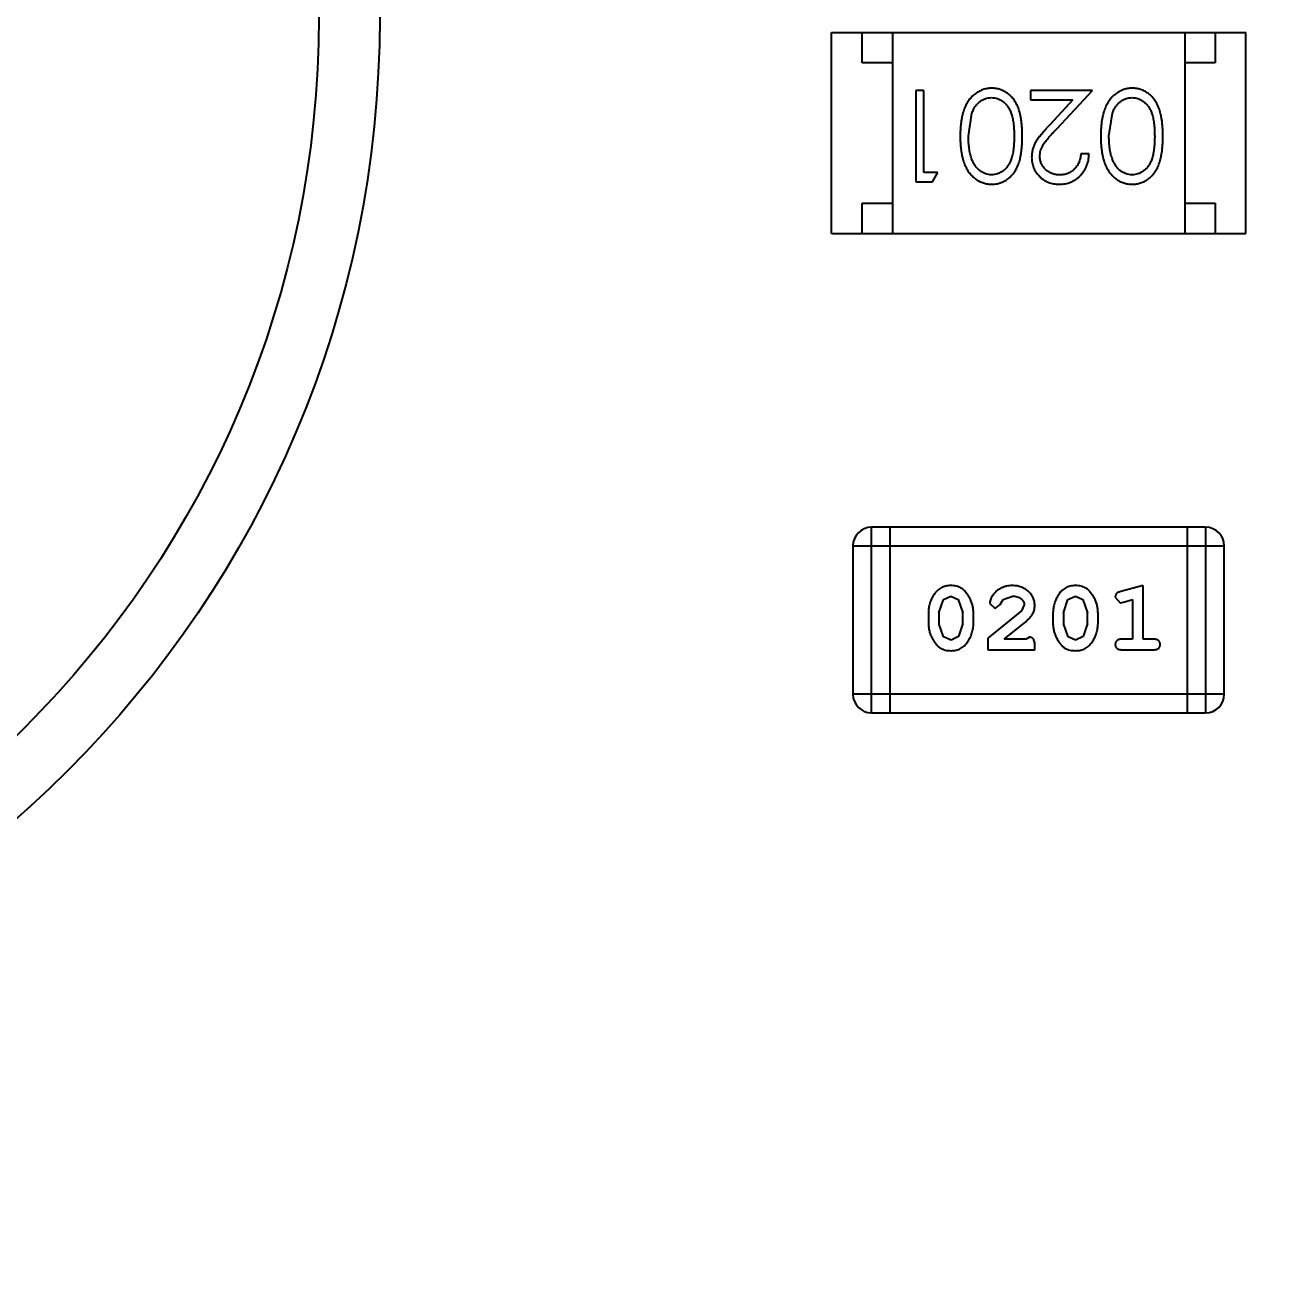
# Model space of a CAD drawing. Header units: inches. Extents: x 398 to 599, y 40 to 151.
# Drawn here: x 539.169 to 541.208, y 102.353 to 104.413 of the extents above; entities that cross this region are included whole.
import ezdxf

# ---------------------------------------------------------------- set-up
doc = ezdxf.new("R2010")
doc.units = ezdxf.units.IN
doc.header["$LTSCALE"] = 1.21
doc.header["$MEASUREMENT"] = 0
doc.header["$PDMODE"] = 3
doc.header["$PDSIZE"] = 0.3125
doc.layers.get('0').update_dxf_attribs({"linetype": 'CONTINUOUS'})
doc.layers.get('Defpoints').update_dxf_attribs({"linetype": 'CONTINUOUS'})
doc.layers.add('DIM', color=3, linetype='CONTINUOUS')
doc.styles.get("Standard").update_dxf_attribs({"font": 'txt', "width": 0.8})
doc.dimstyles.get("Standard").update_dxf_attribs({"dimtxt": 0.15625, "dimasz": 0.1875, "dimexe": 0.125, "dimexo": 0.0625, "dimgap": 0.09, "dimtad": 0, "dimtih": 1, "dimtoh": 1, "dimzin": 4, "dimdsep": 46, "dimtxsty": 'Standard', "dimblk": '_FILLED', "dimblk1": '_FILLED', "dimblk2": '_FILLED', "dimcen": 0.09, "dimazin": 1, "dimtp": 0.01, "dimtm": 0.01, "dimtfac": 1, "dimtofl": 0, "dimtmove": 0, "dimatfit": 3, "dimldrblk": '_FILLED', "dimfxl": 1, "dimtolj": 1, "dimtzin": 4, "dimarcsym": 0})

# ---------------------------------------------------------------- blocks, each defined once
blk = doc.blocks.new('_FILLED')
at = {"color": 0, "linetype": 'ByBlock'}
blk.add_solid([(0, 0), (-1, 0.1667), (-1, -0.1667)], dxfattribs=at)
blk = doc.blocks.new('*D59')
at = {"layer": 'Defpoints', "color": 0}
for p in [(540.251, 108.425), (521.3768, 92.925), (527.3329, 92.925)]:
    blk.add_point(p, dxfattribs=at)
at = {"layer": 'DIM', "color": 0, "lineweight": -2}
for p, q in [((540.1885, 108.425), (521.2518, 108.425)), ((521.3768, 106.425), (521.3768, 103.565)), ((521.3768, 94.925), (521.3768, 97.785)), ((527.2704, 92.925), (521.2518, 92.925))]:
    blk.add_line(p, q, dxfattribs=at)
at = {"layer": 'DIM', "color": 0, "lineweight": -2, "xscale": 2, "yscale": 2, "zscale": 2}
for p, rotation in [((521.3768, 108.425), 90), ((521.3768, 92.925), 270)]:
    blk.add_blockref('_FILLED', p, dxfattribs=dict(at, rotation=rotation))
at = {"layer": 'DIM', "color": 0, "insert": (521.3768, 100.675), "char_height": 2, "attachment_point": 5, "rotation": 90}
blk.add_mtext('\\A1;15.50', dxfattribs=at)

msp = doc.modelspace()

# ---------------------------------------------------------------- linework, layer by layer
at = {"color": 7, "linetype": 'Continuous'}
for p, q in [((540.4929, 104.0704), (540.4929, 104.4004)), ((540.4929, 104.4004), (541.1729, 104.4004)), ((540.5429, 104.3504), (540.5429, 104.4004)), ((540.5929, 104.4004), (540.5929, 104.0704)), ((541.0729, 104.4004), (541.0729, 104.0704)), ((541.1229, 104.4004), (541.1229, 104.3504)), ((541.1729, 104.0704), (541.1729, 104.4004)), ((540.5929, 104.3504), (540.5429, 104.3504)), ((541.1229, 104.3504), (541.0729, 104.3504)), ((540.6311, 104.3051), (540.6311, 104.1551)), ((540.6445, 104.3051), (540.6311, 104.3051)), ((540.6445, 104.1705), (540.6445, 104.3051)), ((540.8195, 104.3051), (540.8195, 104.2897)), ((540.9214, 104.3051), (540.8195, 104.3051)), ((540.8633, 104.243), (540.9214, 104.3051)), ((540.8195, 104.2897), (540.8893, 104.2897)), ((540.8893, 104.2897), (540.8518, 104.2496)), ((540.7176, 104.2301), (540.7233, 104.2678)), ((540.9484, 104.2301), (540.954, 104.2678)), ((540.9157, 104.2012), (540.9022, 104.2012)), ((540.6311, 104.1551), (540.6588, 104.1551)), ((540.6676, 104.1705), (540.6445, 104.1705)), ((540.6588, 104.1551), (540.6676, 104.1705)), ((540.5429, 104.0704), (540.5429, 104.1204)), ((540.5429, 104.1204), (540.5929, 104.1204)), ((541.0729, 104.1204), (541.1229, 104.1204)), ((541.1229, 104.1204), (541.1229, 104.0704)), ((540.4929, 104.0704), (541.1729, 104.0704)), ((540.5585, 103.283), (540.5585, 103.5878)), ((541.1071, 103.5878), (540.5585, 103.5878)), ((540.589, 103.283), (540.589, 103.5878)), ((541.0767, 103.5878), (541.0767, 103.283)), ((541.1071, 103.5878), (541.1071, 103.283)), ((540.528, 103.5573), (540.528, 103.3135)), ((540.528, 103.5573), (541.1376, 103.5573)), ((541.1376, 103.3135), (541.1376, 103.5573)), ((541.0043, 103.492), (540.9677, 103.4821)), ((541.0043, 103.4039), (541.0043, 103.492)), ((540.6765, 103.4689), (540.6888, 103.4747)), ((540.6888, 103.4747), (540.701, 103.4694)), ((540.7749, 103.4693), (540.7897, 103.4747)), ((540.881, 103.4689), (540.8933, 103.4747)), ((540.8933, 103.4747), (540.9055, 103.4694)), ((540.9587, 103.473), (540.9666, 103.4637)), ((540.6692, 103.4471), (540.6765, 103.4689)), ((540.701, 103.4694), (540.7085, 103.4471)), ((540.7526, 103.4627), (540.7614, 103.4543)), ((540.7614, 103.4543), (540.7699, 103.4608)), ((540.7699, 103.4608), (540.7749, 103.4693)), ((540.8092, 103.4602), (540.8045, 103.4505)), ((540.8737, 103.4471), (540.881, 103.4689)), ((540.9055, 103.4694), (540.9131, 103.4471)), ((540.9666, 103.4637), (540.972, 103.4647)), ((540.972, 103.4647), (540.987, 103.4689)), ((540.987, 103.4689), (540.987, 103.4039)), ((540.6519, 103.4474), (540.6519, 103.4297)), ((540.6692, 103.4471), (540.6692, 103.4299)), ((540.7085, 103.4299), (540.7085, 103.4471)), ((540.7259, 103.4297), (540.7259, 103.4474)), ((540.8045, 103.4505), (540.7495, 103.4055)), ((540.7762, 103.4039), (540.8098, 103.431)), ((540.8564, 103.4474), (540.8564, 103.4297)), ((540.8737, 103.4471), (540.8737, 103.4299)), ((540.9131, 103.4299), (540.9131, 103.4471)), ((540.9304, 103.4297), (540.9304, 103.4474)), ((540.6769, 103.4076), (540.6692, 103.4299)), ((540.7085, 103.4299), (540.7013, 103.4082)), ((540.8814, 103.4076), (540.8737, 103.4299)), ((540.9131, 103.4299), (540.9058, 103.4082)), ((540.689, 103.4024), (540.6769, 103.4076)), ((540.7013, 103.4082), (540.689, 103.4024)), ((540.7495, 103.4055), (540.7495, 103.3866)), ((540.8124, 103.4039), (540.7762, 103.4039)), ((540.8179, 103.4071), (540.8124, 103.4039)), ((540.8265, 103.3866), (540.8265, 103.3945)), ((540.8935, 103.4024), (540.8814, 103.4076)), ((540.9058, 103.4082), (540.8935, 103.4024)), ((540.987, 103.4039), (540.9697, 103.4039)), ((541.0216, 103.4039), (541.0043, 103.4039)), ((540.7495, 103.3866), (540.8265, 103.3866)), ((540.9697, 103.3866), (541.0216, 103.3866)), ((541.1376, 103.3135), (540.528, 103.3135)), ((540.5585, 103.283), (541.1071, 103.283))]:
    msp.add_line(p, q, dxfattribs=at)
for radius in [1.75, 1.65]:
    msp.add_circle((538.001, 104.425), radius, dxfattribs=at)
for centre, radius, start, end in [((553.751, 92.925), 23, 281.22586, 258.77532), ((553.751, 92.925), 22.75, 294.44334, 241.13427), ((540.5585, 103.5573), 0.0305, 90, 180), ((541.1071, 103.5573), 0.0305, 0, 90), ((540.5585, 103.3135), 0.0305, 180, 270), ((541.1071, 103.3135), 0.0305, 270, 0)]:
    msp.add_arc(centre, radius, start, end, dxfattribs=at)
for points, knots in [([(540.7559, 104.3089), (540.7547, 104.3089), (540.7523, 104.3089), (540.7488, 104.3084), (540.7454, 104.3078), (540.742, 104.3068), (540.7388, 104.3056), (540.7356, 104.3042), (540.7325, 104.3024), (540.7295, 104.3004), (540.7266, 104.2982), (540.7239, 104.2957), (540.7213, 104.2929), (540.7189, 104.2898), (540.7166, 104.2865), (540.7145, 104.283), (540.7126, 104.2792), (540.7108, 104.2751), (540.7092, 104.2707), (540.7079, 104.266), (540.7067, 104.2609), (540.7058, 104.2554), (540.7051, 104.2496), (540.7045, 104.2434), (540.7042, 104.2369), (540.7042, 104.2324), (540.7041, 104.2301)], [0, 0, 0, 0, 0.033824, 0.067298, 0.10028, 0.133019, 0.165736, 0.198792, 0.232372, 0.266409, 0.301016, 0.336196, 0.371972, 0.408574, 0.446394, 0.485225, 0.525372, 0.567224, 0.611081, 0.65775, 0.70702, 0.759235, 0.814484, 0.873227, 0.934937, 1, 1, 1, 1]), ([(540.8061, 104.2301), (540.806, 104.2325), (540.806, 104.2372), (540.8057, 104.2439), (540.8052, 104.2503), (540.8045, 104.2562), (540.8036, 104.2618), (540.8025, 104.2669), (540.8012, 104.2716), (540.7997, 104.276), (540.798, 104.28), (540.7961, 104.2837), (540.7941, 104.2871), (540.792, 104.2903), (540.7897, 104.2933), (540.7872, 104.2961), (540.7845, 104.2985), (540.7817, 104.3007), (540.7788, 104.3026), (540.7758, 104.3043), (540.7727, 104.3058), (540.7695, 104.3069), (540.7662, 104.3078), (540.7629, 104.3085), (540.7594, 104.3089), (540.7571, 104.3089), (540.7559, 104.3089)], [0, 0, 0, 0, 0.068113, 0.132564, 0.193427, 0.250218, 0.303569, 0.353576, 0.400235, 0.443586, 0.484619, 0.524292, 0.56238, 0.599049, 0.63494, 0.669782, 0.704009, 0.737842, 0.771098, 0.803896, 0.836415, 0.868639, 0.900715, 0.933378, 0.966213, 1, 1, 1, 1]), ([(540.9867, 104.3089), (540.9855, 104.3089), (540.9831, 104.3089), (540.9796, 104.3084), (540.9762, 104.3078), (540.9728, 104.3068), (540.9696, 104.3056), (540.9664, 104.3042), (540.9633, 104.3024), (540.9603, 104.3004), (540.9574, 104.2982), (540.9546, 104.2957), (540.952, 104.2929), (540.9496, 104.2898), (540.9474, 104.2865), (540.9453, 104.283), (540.9434, 104.2792), (540.9416, 104.2751), (540.94, 104.2707), (540.9387, 104.266), (540.9375, 104.2609), (540.9365, 104.2554), (540.9358, 104.2496), (540.9353, 104.2434), (540.935, 104.2369), (540.9349, 104.2324), (540.9349, 104.2301)], [0, 0, 0, 0, 0.033824, 0.067298, 0.10028, 0.133019, 0.165736, 0.198792, 0.232372, 0.266409, 0.301016, 0.336196, 0.371972, 0.408574, 0.446394, 0.485225, 0.525372, 0.567224, 0.611081, 0.65775, 0.70702, 0.759235, 0.814484, 0.873227, 0.934937, 1, 1, 1, 1]), ([(541.0368, 104.2301), (541.0368, 104.2325), (541.0368, 104.2372), (541.0365, 104.2439), (541.036, 104.2503), (541.0353, 104.2562), (541.0344, 104.2618), (541.0333, 104.2669), (541.032, 104.2716), (541.0305, 104.276), (541.0288, 104.28), (541.0269, 104.2837), (541.0249, 104.2871), (541.0227, 104.2903), (541.0204, 104.2933), (541.018, 104.2961), (541.0153, 104.2985), (541.0125, 104.3007), (541.0096, 104.3026), (541.0066, 104.3043), (541.0035, 104.3058), (541.0003, 104.3069), (540.997, 104.3078), (540.9937, 104.3085), (540.9902, 104.3089), (540.9879, 104.3089), (540.9867, 104.3089)], [0, 0, 0, 0, 0.068113, 0.132564, 0.193427, 0.250218, 0.303569, 0.353576, 0.400235, 0.443586, 0.484619, 0.524292, 0.56238, 0.599049, 0.63494, 0.669782, 0.704009, 0.737842, 0.771098, 0.803896, 0.836415, 0.868639, 0.900715, 0.933378, 0.966213, 1, 1, 1, 1]), ([(540.7233, 104.2678), (540.7237, 104.2688), (540.7244, 104.2709), (540.7258, 104.2738), (540.7272, 104.2765), (540.7288, 104.2791), (540.7306, 104.2814), (540.7324, 104.2835), (540.7344, 104.2854), (540.7372, 104.2877), (540.7409, 104.29), (540.7456, 104.292), (540.7505, 104.2933), (540.7538, 104.2935), (540.7555, 104.2935)], [0, 0, 0, 0, 0.075949, 0.148549, 0.218996, 0.286119, 0.351826, 0.416074, 0.478265, 0.540325, 0.660405, 0.774606, 0.887187, 1, 1, 1, 1]), ([(540.7555, 104.2935), (540.7571, 104.2935), (540.7604, 104.2933), (540.7653, 104.292), (540.77, 104.2899), (540.7738, 104.2875), (540.7766, 104.2852), (540.7787, 104.2833), (540.7806, 104.2812), (540.7824, 104.2788), (540.784, 104.2763), (540.7855, 104.2736), (540.7868, 104.2707), (540.7881, 104.2676), (540.7892, 104.2642), (540.7901, 104.2604), (540.7908, 104.2563), (540.7915, 104.2518), (540.792, 104.2469), (540.7923, 104.2416), (540.7926, 104.236), (540.7926, 104.2321), (540.7926, 104.2301)], [0, 0, 0, 0, 0.060034, 0.120278, 0.182348, 0.247919, 0.281641, 0.315701, 0.350322, 0.385703, 0.421819, 0.459196, 0.497866, 0.538301, 0.58121, 0.628183, 0.679403, 0.734699, 0.794074, 0.858416, 0.927049, 1, 1, 1, 1]), ([(540.954, 104.2678), (540.9544, 104.2688), (540.9552, 104.2709), (540.9565, 104.2738), (540.958, 104.2765), (540.9596, 104.2791), (540.9613, 104.2814), (540.9632, 104.2835), (540.9652, 104.2854), (540.968, 104.2877), (540.9717, 104.29), (540.9764, 104.292), (540.9812, 104.2933), (540.9846, 104.2935), (540.9862, 104.2935)], [0, 0, 0, 0, 0.075949, 0.148549, 0.218996, 0.286119, 0.351826, 0.416074, 0.478265, 0.540325, 0.660405, 0.774606, 0.887187, 1, 1, 1, 1]), ([(540.9862, 104.2935), (540.9879, 104.2935), (540.9912, 104.2933), (540.9961, 104.292), (541.0008, 104.2899), (541.0046, 104.2875), (541.0074, 104.2852), (541.0095, 104.2833), (541.0114, 104.2812), (541.0131, 104.2788), (541.0148, 104.2763), (541.0162, 104.2736), (541.0176, 104.2707), (541.0188, 104.2676), (541.0199, 104.2642), (541.0208, 104.2604), (541.0216, 104.2563), (541.0223, 104.2518), (541.0227, 104.2469), (541.0231, 104.2416), (541.0234, 104.236), (541.0234, 104.2321), (541.0234, 104.2301)], [0, 0, 0, 0, 0.060034, 0.120278, 0.182348, 0.247919, 0.281641, 0.315701, 0.350322, 0.385703, 0.421819, 0.459196, 0.497866, 0.538301, 0.58121, 0.628183, 0.679403, 0.734699, 0.794074, 0.858416, 0.927049, 1, 1, 1, 1]), ([(540.8518, 104.2496), (540.8504, 104.2481), (540.8476, 104.2451), (540.8436, 104.2408), (540.8401, 104.2366), (540.8369, 104.2328), (540.834, 104.2291), (540.8316, 104.2258), (540.8295, 104.2226), (540.8271, 104.2188), (540.8248, 104.214), (540.8229, 104.2081), (540.8217, 104.202), (540.8215, 104.1979), (540.8214, 104.1958)], [0, 0, 0, 0, 0.09953, 0.192079, 0.277712, 0.357454, 0.429648, 0.495771, 0.555538, 0.608657, 0.707578, 0.804328, 0.901298, 1, 1, 1, 1]), ([(540.8349, 104.197), (540.835, 104.1986), (540.8351, 104.2019), (540.8361, 104.2067), (540.8378, 104.2113), (540.8398, 104.2151), (540.8419, 104.2182), (540.8437, 104.2209), (540.8461, 104.2239), (540.8487, 104.2271), (540.8518, 104.2307), (540.8553, 104.2345), (540.8591, 104.2387), (540.8619, 104.2415), (540.8633, 104.243)], [0, 0, 0, 0, 0.088014, 0.174976, 0.2638, 0.355443, 0.406413, 0.465519, 0.533076, 0.609353, 0.693899, 0.787171, 0.889197, 1, 1, 1, 1]), ([(540.7041, 104.2301), (540.7042, 104.2278), (540.7042, 104.2233), (540.7045, 104.2168), (540.705, 104.2106), (540.7058, 104.2047), (540.7067, 104.1992), (540.7079, 104.1941), (540.7093, 104.1894), (540.7109, 104.1849), (540.7127, 104.1809), (540.7146, 104.177), (540.7168, 104.1735), (540.719, 104.1702), (540.7214, 104.1671), (540.724, 104.1644), (540.7267, 104.1618), (540.7296, 104.1596), (540.7326, 104.1576), (540.7356, 104.1559), (540.7388, 104.1545), (540.7421, 104.1533), (540.7454, 104.1524), (540.7488, 104.1517), (540.7523, 104.1513), (540.7547, 104.1512), (540.7559, 104.1512)], [0, 0, 0, 0, 0.065278, 0.127205, 0.186168, 0.241675, 0.294115, 0.343609, 0.390387, 0.434463, 0.476646, 0.517002, 0.555936, 0.593716, 0.630057, 0.665601, 0.700745, 0.734917, 0.768681, 0.802087, 0.834849, 0.867433, 0.900138, 0.932806, 0.966212, 1, 1, 1, 1]), ([(540.7555, 104.1666), (540.7538, 104.1667), (540.7505, 104.1669), (540.7457, 104.1681), (540.741, 104.1703), (540.7373, 104.1726), (540.7344, 104.1749), (540.7324, 104.1769), (540.7304, 104.1791), (540.7286, 104.1816), (540.7269, 104.1843), (540.7254, 104.1873), (540.7239, 104.1904), (540.7226, 104.1938), (540.7214, 104.1975), (540.7204, 104.2014), (540.7196, 104.2056), (540.7188, 104.21), (540.7183, 104.2147), (540.7178, 104.2196), (540.7177, 104.2247), (540.7176, 104.2283), (540.7176, 104.2301)], [0, 0, 0, 0, 0.059689, 0.119507, 0.181075, 0.246162, 0.279894, 0.314468, 0.350403, 0.387474, 0.426147, 0.466624, 0.508745, 0.553328, 0.600058, 0.649177, 0.700552, 0.754894, 0.811825, 0.871514, 0.934319, 1, 1, 1, 1]), ([(540.7926, 104.2301), (540.7926, 104.2281), (540.7926, 104.2241), (540.7923, 104.2185), (540.792, 104.2132), (540.7915, 104.2083), (540.7909, 104.2038), (540.79, 104.1996), (540.7891, 104.1959), (540.788, 104.1925), (540.7868, 104.1894), (540.7854, 104.1865), (540.7839, 104.1838), (540.7823, 104.1812), (540.7806, 104.1789), (540.7787, 104.1768), (540.7767, 104.1748), (540.7738, 104.1726), (540.77, 104.1702), (540.7653, 104.1681), (540.7604, 104.1669), (540.7571, 104.1667), (540.7555, 104.1666)], [0, 0, 0, 0, 0.073302, 0.142286, 0.206253, 0.266017, 0.321612, 0.372532, 0.419497, 0.462398, 0.502825, 0.541489, 0.579034, 0.615143, 0.650298, 0.684912, 0.718701, 0.752189, 0.817245, 0.879117, 0.939613, 1, 1, 1, 1]), ([(540.7559, 104.1512), (540.7571, 104.1512), (540.7594, 104.1513), (540.7629, 104.1517), (540.7663, 104.1523), (540.7695, 104.1533), (540.7728, 104.1544), (540.7759, 104.1559), (540.7789, 104.1576), (540.7819, 104.1596), (540.7847, 104.1618), (540.7873, 104.1642), (540.7898, 104.167), (540.7921, 104.1699), (540.7943, 104.1731), (540.7963, 104.1766), (540.7981, 104.1803), (540.7998, 104.1842), (540.8013, 104.1886), (540.8026, 104.1933), (540.8037, 104.1984), (540.8045, 104.2039), (540.8052, 104.2099), (540.8057, 104.2163), (540.806, 104.2231), (540.806, 104.2277), (540.8061, 104.2301)], [0, 0, 0, 0, 0.033742, 0.066533, 0.099153, 0.13154, 0.164087, 0.196563, 0.229707, 0.263315, 0.297504, 0.331686, 0.366482, 0.4021, 0.438958, 0.476748, 0.515985, 0.556589, 0.599519, 0.645765, 0.695487, 0.748721, 0.805687, 0.866754, 0.931405, 1, 1, 1, 1]), ([(540.9349, 104.2301), (540.9349, 104.2278), (540.935, 104.2233), (540.9353, 104.2168), (540.9358, 104.2106), (540.9366, 104.2047), (540.9375, 104.1992), (540.9387, 104.1941), (540.9401, 104.1894), (540.9417, 104.1849), (540.9435, 104.1809), (540.9454, 104.177), (540.9475, 104.1735), (540.9498, 104.1702), (540.9522, 104.1671), (540.9548, 104.1644), (540.9575, 104.1618), (540.9604, 104.1596), (540.9633, 104.1576), (540.9664, 104.1559), (540.9696, 104.1545), (540.9728, 104.1533), (540.9762, 104.1524), (540.9796, 104.1517), (540.9831, 104.1513), (540.9855, 104.1512), (540.9867, 104.1512)], [0, 0, 0, 0, 0.065278, 0.127205, 0.186168, 0.241675, 0.294115, 0.343609, 0.390387, 0.434463, 0.476646, 0.517002, 0.555936, 0.593716, 0.630057, 0.665601, 0.700745, 0.734917, 0.768681, 0.802087, 0.834849, 0.867433, 0.900138, 0.932806, 0.966212, 1, 1, 1, 1]), ([(540.9862, 104.1666), (540.9846, 104.1667), (540.9813, 104.1669), (540.9765, 104.1681), (540.9718, 104.1703), (540.968, 104.1726), (540.9652, 104.1749), (540.9631, 104.1769), (540.9612, 104.1791), (540.9594, 104.1816), (540.9577, 104.1843), (540.9561, 104.1873), (540.9547, 104.1904), (540.9534, 104.1938), (540.9522, 104.1975), (540.9511, 104.2014), (540.9503, 104.2056), (540.9496, 104.21), (540.9491, 104.2147), (540.9486, 104.2196), (540.9484, 104.2247), (540.9484, 104.2283), (540.9484, 104.2301)], [0, 0, 0, 0, 0.059689, 0.119507, 0.181075, 0.246162, 0.279894, 0.314468, 0.350403, 0.387474, 0.426147, 0.466624, 0.508745, 0.553328, 0.600058, 0.649177, 0.700552, 0.754894, 0.811825, 0.871514, 0.934319, 1, 1, 1, 1]), ([(541.0234, 104.2301), (541.0234, 104.2281), (541.0234, 104.2241), (541.0231, 104.2185), (541.0228, 104.2132), (541.0222, 104.2083), (541.0216, 104.2038), (541.0208, 104.1996), (541.0199, 104.1959), (541.0188, 104.1925), (541.0176, 104.1894), (541.0162, 104.1865), (541.0147, 104.1838), (541.0131, 104.1812), (541.0113, 104.1789), (541.0094, 104.1768), (541.0074, 104.1748), (541.0046, 104.1726), (541.0008, 104.1702), (540.9961, 104.1681), (540.9912, 104.1669), (540.9879, 104.1667), (540.9862, 104.1666)], [0, 0, 0, 0, 0.073302, 0.142286, 0.206253, 0.266017, 0.321612, 0.372532, 0.419497, 0.462398, 0.502825, 0.541489, 0.579034, 0.615143, 0.650298, 0.684912, 0.718701, 0.752189, 0.817245, 0.879117, 0.939613, 1, 1, 1, 1]), ([(540.9867, 104.1512), (540.9879, 104.1512), (540.9902, 104.1513), (540.9937, 104.1517), (540.997, 104.1523), (541.0003, 104.1533), (541.0035, 104.1544), (541.0066, 104.1559), (541.0097, 104.1576), (541.0126, 104.1596), (541.0154, 104.1618), (541.0181, 104.1642), (541.0206, 104.167), (541.0229, 104.1699), (541.025, 104.1731), (541.0271, 104.1766), (541.0289, 104.1803), (541.0306, 104.1842), (541.032, 104.1886), (541.0333, 104.1933), (541.0344, 104.1984), (541.0353, 104.2039), (541.036, 104.2099), (541.0365, 104.2163), (541.0368, 104.2231), (541.0368, 104.2277), (541.0368, 104.2301)], [0, 0, 0, 0, 0.033742, 0.066533, 0.099153, 0.13154, 0.164087, 0.196563, 0.229707, 0.263315, 0.297504, 0.331686, 0.366482, 0.4021, 0.438958, 0.476748, 0.515985, 0.556589, 0.599519, 0.645765, 0.695487, 0.748721, 0.805687, 0.866754, 0.931405, 1, 1, 1, 1]), ([(540.8214, 104.1958), (540.8215, 104.1943), (540.8216, 104.1914), (540.8221, 104.1871), (540.8232, 104.183), (540.8245, 104.1789), (540.8263, 104.1751), (540.8285, 104.1714), (540.831, 104.1678), (540.8339, 104.1645), (540.8371, 104.1613), (540.8407, 104.1587), (540.8444, 104.1564), (540.8484, 104.1544), (540.8527, 104.153), (540.8572, 104.152), (540.8619, 104.1513), (540.8651, 104.1513), (540.8668, 104.1512)], [0, 0, 0, 0, 0.06271, 0.123347, 0.183401, 0.242828, 0.302097, 0.36242, 0.423725, 0.487032, 0.550491, 0.612709, 0.674265, 0.73617, 0.799211, 0.863483, 0.930525, 1, 1, 1, 1]), ([(540.8674, 104.1666), (540.8663, 104.1666), (540.8641, 104.1667), (540.8609, 104.1671), (540.8578, 104.1678), (540.8548, 104.1688), (540.852, 104.1701), (540.8493, 104.1716), (540.8467, 104.1735), (540.8443, 104.1756), (540.8421, 104.1778), (540.8402, 104.1803), (540.8386, 104.1828), (540.8372, 104.1854), (540.8362, 104.1882), (540.8355, 104.191), (540.835, 104.194), (540.8349, 104.196), (540.8349, 104.197)], [0, 0, 0, 0, 0.068027, 0.133505, 0.19695, 0.26027, 0.322741, 0.384982, 0.448465, 0.513424, 0.578224, 0.640011, 0.700094, 0.760067, 0.819012, 0.877878, 0.938035, 1, 1, 1, 1]), ([(540.8668, 104.1512), (540.8684, 104.1513), (540.8717, 104.1513), (540.8766, 104.152), (540.8812, 104.1531), (540.8856, 104.1547), (540.8898, 104.1567), (540.8938, 104.1591), (540.8977, 104.1619), (540.9012, 104.1652), (540.9045, 104.1689), (540.9074, 104.1728), (540.9098, 104.1769), (540.9118, 104.1813), (540.9135, 104.1859), (540.9146, 104.1908), (540.9154, 104.1959), (540.9156, 104.1994), (540.9157, 104.2012)], [0, 0, 0, 0, 0.06445, 0.126725, 0.187421, 0.247417, 0.306749, 0.366595, 0.427749, 0.490235, 0.553031, 0.614805, 0.676505, 0.738096, 0.801021, 0.864897, 0.931209, 1, 1, 1, 1]), ([(540.9022, 104.2012), (540.9021, 104.1999), (540.9018, 104.1973), (540.9011, 104.1935), (540.9002, 104.19), (540.8989, 104.1866), (540.8974, 104.1836), (540.8957, 104.1807), (540.8937, 104.178), (540.8914, 104.1757), (540.8889, 104.1736), (540.8863, 104.1717), (540.8835, 104.1701), (540.8806, 104.1688), (540.8775, 104.1678), (540.8743, 104.1671), (540.8709, 104.1667), (540.8686, 104.1666), (540.8674, 104.1666)], [0, 0, 0, 0, 0.073648, 0.143686, 0.210962, 0.275557, 0.338064, 0.399311, 0.4594, 0.51934, 0.579024, 0.637809, 0.695959, 0.754122, 0.813113, 0.873453, 0.935561, 1, 1, 1, 1]), ([(540.6887, 103.492), (540.6873, 103.492), (540.6845, 103.4919), (540.6804, 103.4912), (540.6765, 103.4901), (540.673, 103.4885), (540.6697, 103.4864), (540.6666, 103.4839), (540.6638, 103.481), (540.6614, 103.4776), (540.6592, 103.474), (540.6572, 103.4703), (540.6556, 103.4666), (540.6543, 103.4628), (540.6532, 103.459), (540.6525, 103.4552), (540.652, 103.4513), (540.6519, 103.4487), (540.6519, 103.4474)], [0, 0, 0, 0, 0.06692, 0.130834, 0.19258, 0.252759, 0.312631, 0.373411, 0.436359, 0.501894, 0.568244, 0.632472, 0.69556, 0.757163, 0.818592, 0.878885, 0.939235, 1, 1, 1, 1]), ([(540.7259, 103.4474), (540.7258, 103.4485), (540.7258, 103.4506), (540.7255, 103.4538), (540.725, 103.457), (540.7243, 103.4601), (540.7234, 103.4631), (540.7223, 103.4661), (540.721, 103.4691), (540.7195, 103.472), (540.7179, 103.4747), (540.7162, 103.4773), (540.7146, 103.4796), (540.7129, 103.4817), (540.7112, 103.4835), (540.7095, 103.4852), (540.7078, 103.4866), (540.7054, 103.4882), (540.7022, 103.4898), (540.6981, 103.4911), (540.6935, 103.4919), (540.6903, 103.492), (540.6887, 103.492)], [0, 0, 0, 0, 0.049855, 0.099516, 0.148482, 0.19758, 0.246804, 0.296268, 0.346517, 0.397047, 0.446826, 0.49336, 0.537801, 0.579207, 0.617974, 0.654833, 0.689171, 0.722088, 0.786392, 0.853518, 0.924186, 1, 1, 1, 1]), ([(540.7899, 103.492), (540.7882, 103.492), (540.7848, 103.4919), (540.7799, 103.491), (540.7751, 103.4896), (540.7706, 103.4876), (540.7665, 103.4852), (540.7628, 103.4823), (540.7597, 103.479), (540.7572, 103.4755), (540.7552, 103.4719), (540.7537, 103.4686), (540.7528, 103.4655), (540.7527, 103.4636), (540.7526, 103.4627)], [0, 0, 0, 0, 0.098286, 0.193983, 0.289056, 0.384352, 0.477435, 0.566197, 0.652355, 0.737986, 0.818188, 0.887401, 0.94802, 1, 1, 1, 1]), ([(540.8265, 103.4593), (540.8265, 103.4604), (540.8264, 103.4626), (540.826, 103.4658), (540.8251, 103.4689), (540.824, 103.4719), (540.8225, 103.4747), (540.8208, 103.4775), (540.8187, 103.4801), (540.8163, 103.4825), (540.8136, 103.4847), (540.8108, 103.4867), (540.8077, 103.4883), (540.8045, 103.4897), (540.8011, 103.4907), (540.7975, 103.4915), (540.7937, 103.4919), (540.7912, 103.492), (540.7899, 103.492)], [0, 0, 0, 0, 0.060981, 0.120256, 0.178148, 0.236115, 0.293993, 0.352864, 0.413358, 0.476056, 0.539296, 0.602396, 0.665116, 0.728325, 0.792919, 0.859317, 0.928302, 1, 1, 1, 1]), ([(540.8932, 103.492), (540.8918, 103.492), (540.889, 103.4919), (540.8849, 103.4912), (540.8811, 103.4901), (540.8775, 103.4885), (540.8742, 103.4864), (540.8711, 103.4839), (540.8683, 103.481), (540.8659, 103.4776), (540.8637, 103.474), (540.8618, 103.4703), (540.8601, 103.4666), (540.8588, 103.4628), (540.8577, 103.459), (540.857, 103.4552), (540.8565, 103.4513), (540.8565, 103.4487), (540.8564, 103.4474)], [0, 0, 0, 0, 0.06692, 0.130834, 0.19258, 0.252759, 0.312631, 0.373411, 0.436359, 0.501894, 0.568244, 0.632472, 0.69556, 0.757163, 0.818592, 0.878885, 0.939235, 1, 1, 1, 1]), ([(540.9304, 103.4474), (540.9303, 103.4485), (540.9303, 103.4506), (540.93, 103.4538), (540.9295, 103.457), (540.9288, 103.4601), (540.9279, 103.4631), (540.9268, 103.4661), (540.9255, 103.4691), (540.924, 103.472), (540.9224, 103.4747), (540.9208, 103.4773), (540.9191, 103.4796), (540.9174, 103.4817), (540.9157, 103.4835), (540.914, 103.4852), (540.9123, 103.4866), (540.9099, 103.4882), (540.9067, 103.4898), (540.9026, 103.4911), (540.898, 103.4919), (540.8949, 103.492), (540.8932, 103.492)], [0, 0, 0, 0, 0.049855, 0.099516, 0.148482, 0.19758, 0.246804, 0.296268, 0.346517, 0.397047, 0.446826, 0.49336, 0.537801, 0.579207, 0.617974, 0.654833, 0.689171, 0.722088, 0.786392, 0.853518, 0.924186, 1, 1, 1, 1]), ([(540.7897, 103.4747), (540.7911, 103.4747), (540.7938, 103.4746), (540.7977, 103.4737), (540.801, 103.4724), (540.8039, 103.4704), (540.8062, 103.4682), (540.808, 103.4657), (540.809, 103.463), (540.8092, 103.4611), (540.8092, 103.4602)], [0, 0, 0, 0, 0.156344, 0.299348, 0.4327, 0.561, 0.682299, 0.791883, 0.89611, 1, 1, 1, 1]), ([(540.9677, 103.4821), (540.9669, 103.4819), (540.9653, 103.4814), (540.9632, 103.4806), (540.9616, 103.4797), (540.9604, 103.4786), (540.9596, 103.4775), (540.9591, 103.4761), (540.9587, 103.4746), (540.9587, 103.4735), (540.9587, 103.473)], [0, 0, 0, 0, 0.187321, 0.344927, 0.475328, 0.579604, 0.674244, 0.773631, 0.882025, 1, 1, 1, 1]), ([(540.8098, 103.431), (540.8107, 103.4317), (540.8123, 103.4332), (540.8147, 103.4355), (540.8168, 103.4376), (540.8187, 103.4395), (540.8203, 103.4414), (540.8217, 103.4432), (540.8228, 103.4448), (540.8239, 103.4469), (540.825, 103.4494), (540.8259, 103.4526), (540.8264, 103.4559), (540.8265, 103.4581), (540.8265, 103.4593)], [0, 0, 0, 0, 0.103002, 0.197728, 0.285279, 0.365235, 0.437224, 0.502446, 0.560545, 0.611446, 0.707576, 0.80349, 0.900532, 1, 1, 1, 1]), ([(540.6519, 103.4297), (540.6519, 103.4286), (540.652, 103.4265), (540.6523, 103.4233), (540.6528, 103.4202), (540.6535, 103.4171), (540.6543, 103.414), (540.6555, 103.411), (540.6567, 103.4081), (540.6582, 103.4052), (540.6598, 103.4025), (540.6614, 103.3999), (540.663, 103.3976), (540.6647, 103.3955), (540.6664, 103.3936), (540.6681, 103.392), (540.6698, 103.3905), (540.6722, 103.3889), (540.6754, 103.3873), (540.6796, 103.386), (540.6841, 103.3852), (540.6873, 103.3851), (540.689, 103.3851)], [0, 0, 0, 0, 0.049886, 0.09882, 0.148132, 0.19689, 0.246038, 0.295176, 0.345305, 0.395692, 0.445312, 0.491875, 0.535813, 0.577009, 0.616081, 0.652689, 0.687585, 0.720206, 0.785062, 0.85223, 0.923759, 1, 1, 1, 1]), ([(540.689, 103.3851), (540.6904, 103.3851), (540.6932, 103.3852), (540.6973, 103.3859), (540.7011, 103.387), (540.7047, 103.3886), (540.7081, 103.3906), (540.7111, 103.3931), (540.7139, 103.3961), (540.7163, 103.3995), (540.7185, 103.4031), (540.7205, 103.4067), (540.7222, 103.4105), (540.7235, 103.4142), (540.7245, 103.418), (540.7253, 103.4219), (540.7258, 103.4258), (540.7258, 103.4284), (540.7259, 103.4297)], [0, 0, 0, 0, 0.067217, 0.131051, 0.19272, 0.252824, 0.312745, 0.373449, 0.436041, 0.501494, 0.567761, 0.632087, 0.695096, 0.757109, 0.817993, 0.878657, 0.939311, 1, 1, 1, 1]), ([(540.8564, 103.4297), (540.8564, 103.4286), (540.8565, 103.4265), (540.8568, 103.4233), (540.8573, 103.4202), (540.858, 103.4171), (540.8588, 103.414), (540.86, 103.411), (540.8612, 103.4081), (540.8627, 103.4052), (540.8643, 103.4025), (540.8659, 103.3999), (540.8676, 103.3976), (540.8692, 103.3955), (540.8709, 103.3936), (540.8726, 103.392), (540.8743, 103.3905), (540.8767, 103.3889), (540.8799, 103.3873), (540.8841, 103.386), (540.8886, 103.3852), (540.8918, 103.3851), (540.8935, 103.3851)], [0, 0, 0, 0, 0.049886, 0.09882, 0.148132, 0.19689, 0.246038, 0.295176, 0.345305, 0.395692, 0.445312, 0.491875, 0.535813, 0.577009, 0.616081, 0.652689, 0.687585, 0.720206, 0.785062, 0.85223, 0.923759, 1, 1, 1, 1]), ([(540.8935, 103.3851), (540.8949, 103.3851), (540.8977, 103.3852), (540.9018, 103.3859), (540.9057, 103.387), (540.9092, 103.3886), (540.9126, 103.3906), (540.9156, 103.3931), (540.9184, 103.3961), (540.9209, 103.3995), (540.9231, 103.4031), (540.925, 103.4067), (540.9267, 103.4105), (540.928, 103.4142), (540.9291, 103.418), (540.9298, 103.4219), (540.9303, 103.4258), (540.9303, 103.4284), (540.9304, 103.4297)], [0, 0, 0, 0, 0.067217, 0.131051, 0.19272, 0.252824, 0.312745, 0.373449, 0.436041, 0.501494, 0.567761, 0.632087, 0.695096, 0.757109, 0.817993, 0.878657, 0.939311, 1, 1, 1, 1]), ([(540.8265, 103.3945), (540.8265, 103.3956), (540.8265, 103.3975), (540.826, 103.4002), (540.8254, 103.4025), (540.8243, 103.4042), (540.823, 103.4055), (540.8215, 103.4064), (540.8197, 103.407), (540.8185, 103.4071), (540.8179, 103.4071)], [0, 0, 0, 0, 0.1844, 0.34094, 0.473574, 0.586824, 0.690029, 0.789175, 0.890445, 1, 1, 1, 1]), ([(540.9697, 103.4039), (540.9688, 103.4039), (540.9671, 103.4039), (540.9648, 103.4034), (540.9628, 103.4027), (540.9613, 103.4016), (540.9601, 103.4002), (540.9593, 103.3988), (540.9588, 103.3971), (540.9587, 103.3959), (540.9587, 103.3953)], [0, 0, 0, 0, 0.169102, 0.317658, 0.446239, 0.563118, 0.671828, 0.776546, 0.884858, 1, 1, 1, 1]), ([(540.9587, 103.3953), (540.9587, 103.3947), (540.9588, 103.3935), (540.9593, 103.3918), (540.9601, 103.3903), (540.9613, 103.389), (540.9628, 103.3879), (540.9648, 103.3872), (540.9671, 103.3867), (540.9688, 103.3866), (540.9697, 103.3866)], [0, 0, 0, 0, 0.115051, 0.223278, 0.329269, 0.437893, 0.554681, 0.682591, 0.83103, 1, 1, 1, 1]), ([(541.0326, 103.3953), (541.0326, 103.3959), (541.0325, 103.3971), (541.032, 103.3988), (541.0312, 103.4003), (541.03, 103.4016), (541.0285, 103.4027), (541.0265, 103.4034), (541.0242, 103.4039), (541.0225, 103.4039), (541.0216, 103.4039)], [0, 0, 0, 0, 0.11517, 0.223509, 0.328254, 0.438012, 0.553651, 0.682263, 0.830856, 1, 1, 1, 1]), ([(541.0216, 103.3866), (541.0225, 103.3866), (541.0242, 103.3867), (541.0265, 103.3872), (541.0285, 103.3879), (541.03, 103.389), (541.0312, 103.3903), (541.032, 103.3918), (541.0325, 103.3935), (541.0326, 103.3947), (541.0326, 103.3953)], [0, 0, 0, 0, 0.169012, 0.317488, 0.445429, 0.560977, 0.67065, 0.776666, 0.88492, 1, 1, 1, 1])]:
    msp.add_open_spline(points, degree=3, knots=knots, dxfattribs=at)

# ---------------------------------------------------------------- dimensions: what is measured, and where the dimension line sits
at = {"layer": 'DIM'}
dim = msp.add_linear_dim(base=(521.3768, 92.925), p1=(540.251, 108.425), p2=(527.3329, 92.925), angle=90, dimstyle='Standard', override={"dimtxt": 2, "dimasz": 2, "dimtih": 0, "dimtoh": 0, "dimzin": 0, "dimcen": 0.198, "dimadec": 0, "dimazin": 0, "dimtp": 0, "dimtm": 0, "dimtdec": 4, "dimtzin": 0}, dxfattribs=at)
dim.commit()
dim.dimension.update_dxf_attribs({"geometry": '*D59', "text_midpoint": (521.3768, 100.675)})

doc.saveas('drawing.dxf')
